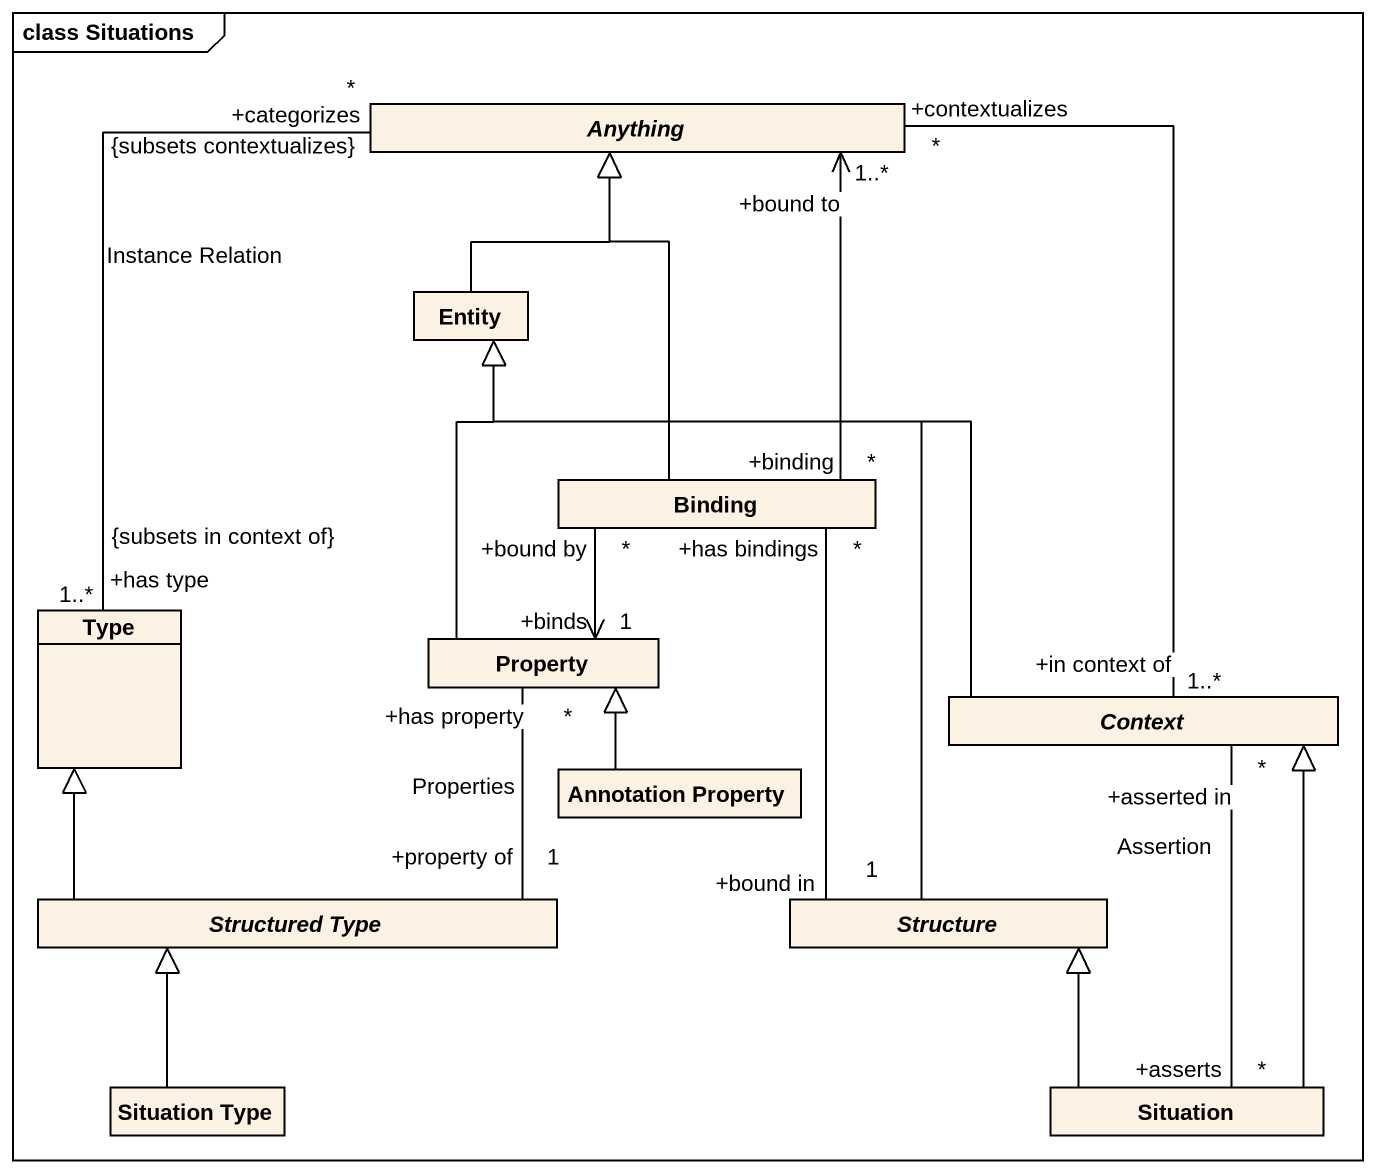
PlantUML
@startuml
mainframe class Situations
hide circle
hide empty members
abstract class Anything
class "Entity" as Entity_
class Binding
class Type
class Property
abstract class Context
class "Annotation Property" as Annotation_Property
abstract class "Structured Type" as Structured_Type
abstract class Structure
class "Situation Type" as Situation_Type
class Situation
Entity_ -up-|> Anything
Binding "+binding\n*" -up-> "+bound to\n1..*" Anything
Binding -up-|> Anything
Type "+has type\n1..*\n{subsets in context of}" -up- "+categorizes\n{subsets contextualizes}\n*" Anything : Instance Relation
Property -up-|> Entity_
Property "+binds\n1" <-up- "*\n+bound by" Binding
Context "+in context of\n1..*" -up- "+contextualizes\n*" Anything
Context -up-|> Entity_
Context "+asserted in\n*" -- "+asserts\n*" Situation : Assertion
Annotation_Property -up-|> Property
Structured_Type -up-|> Type
Structured_Type "+property of\n1" -up- "+has property\n*" Property : Properties
Structure -up-|> Entity_
Structure "+bound in\n1" -up- "+has bindings\n*" Binding
Situation_Type -up-|> Structured_Type
Situation -up-|> Context
Situation -up-|> Structure
@enduml
